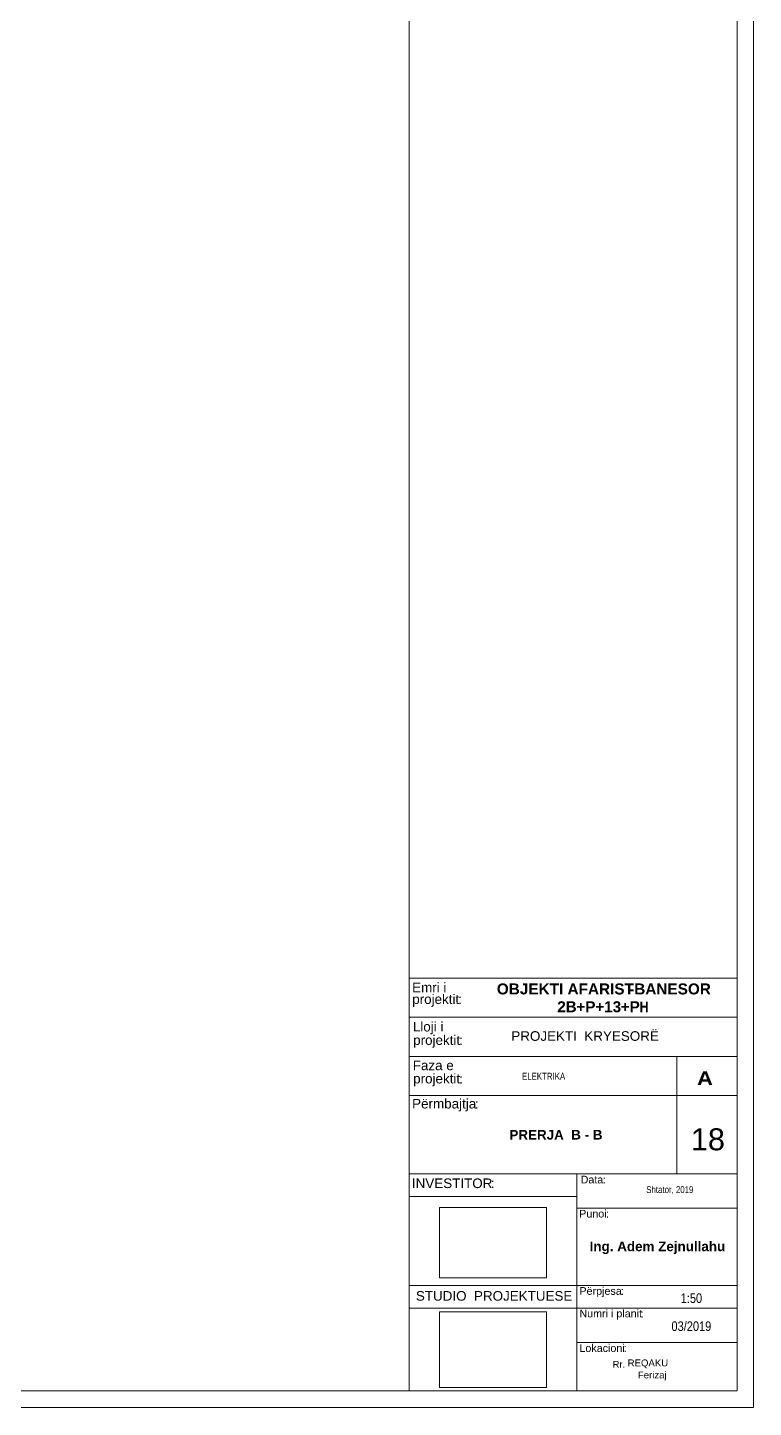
# Model space of a CAD drawing. Header units: millimetres. Extents: x -310 to 171125, y -3027 to 55843.
# Drawn here: x 155634 to 171125, y -3027 to 26408 of the extents above; entities that cross this region are included whole.
import ezdxf

# ---------------------------------------------------------------- set-up
doc = ezdxf.new("R2010")
doc.units = ezdxf.units.MM
doc.header["$MEASUREMENT"] = 0
doc.header["$XCLIPFRAME"] = 0
doc.layers.add('2D Drafting - General_Pen_No__1', color=7, linetype='Continuous', lineweight=13)
doc.layers.add('Drawing & Figure_Pen_No__1', color=7, linetype='Continuous', lineweight=13)
doc.layers.add('Drawing & Figure', color=7, linetype='Continuous')
doc.styles.add('GENERATED_STYLE_1', font='arial.ttf')
doc.styles.add('GENERATED_STYLE_2', font='arialbd.ttf')
doc.styles.add('GENERATED_STYLE_3', font='ARIALN.TTF')
doc.styles.add('GENERATED_STYLE_4', font='')
doc.styles.add('GENERATED_STYLE_5', font='ARIALNB.TTF')
doc.styles.get('GENERATED_STYLE_4').set_extended_font_data('Arial Black')
picture_1 = doc.add_image_def('image1.png', size_in_pixel=(766, 502))
picture_2 = doc.add_image_def('image2.bmp', size_in_pixel=(703, 497))

msp = doc.modelspace()

# ---------------------------------------------------------------- linework, layer by layer
at = {"layer": '2D Drafting - General_Pen_No__1', "color": 7, "linetype": 'Continuous', "lineweight": 13, "flags": 128}
for points in [[(87895.2, -3027.2), (171125.2, -3027.2), (171125.2, 55842.8), (87895.2, 55842.8)], [(170775.2, 55492.8), (89295.2, 55492.8), (89295.2, -2677.2), (170775.2, -2677.2)]]:
    msp.add_lwpolyline(points, close=True, dxfattribs=at)
at = {"layer": 'Drawing & Figure_Pen_No__1', "color": 7, "linetype": 'Continuous', "lineweight": 13}
for points in [[(163775.2, 7793.9), (163775.2, 55492.8)], [(163775.2, 6960.7), (163775.2, 7793.9)], [(170775.2, 7793.9), (170775.2, 6960.7)], [(163775.2, 6127.5), (163775.2, 6960.7)], [(170775.2, 6960.7), (170775.2, 6127.5)], [(163775.2, 6127.5), (170775.2, 6127.5)], [(163775.2, 5294.3), (163775.2, 6127.5)], [(170775.2, 6127.5), (163775.2, 6127.5)], [(170775.2, 6127.5), (170775.2, 5294.3)], [(163775.2, 5294.3), (170775.2, 5294.3)], [(163775.2, 4458.9), (163775.2, 5294.3)], [(170775.2, 5294.3), (163775.2, 5294.3)], [(170775.2, 5294.3), (170775.2, 4458.9)], [(170775.2, 4458.9), (163775.2, 4458.9)], [(163775.2, 4458.9), (170775.2, 4458.9)], [(163775.2, 3623.5), (163775.2, 4458.9)], [(170784, 4458.9), (163779.9, 4458.9)], [(169493.3, 4458.9), (169493.3, 1952.7)], [(169493.3, 4458.9), (170775.2, 4458.9)], [(169493.3, 3623.5), (169493.3, 4458.9)], [(169493.3, 4458.9), (169493.3, 1952.7)], [(170775.2, 4458.9), (170775.2, 3623.5)], [(170775.2, 4458.9), (170775.2, 3623.5)], [(163775.2, 3623.5), (169493.3, 3623.5)], [(163775.2, 1952.7), (163775.2, 3623.5)], [(170775.2, 3623.5), (163775.2, 3623.5)], [(170784, 3623.5), (163779.9, 3623.5)], [(170784, 3623.5), (163779.9, 3623.5)], [(170775.2, 3623.5), (169493.3, 3623.5)], [(169493.3, 3623.5), (169493.3, 1952.7)], [(169493.3, 3623.5), (170775.2, 3623.5)], [(169493.3, 1952.7), (169493.3, 3623.5)], [(170775.2, 3623.5), (170775.2, 1952.7)], [(163775.2, 1952.7), (167354.5, 1952.7)], [(163775.2, 1469.1), (163775.2, 1952.7)], [(163775.2, 1952.7), (167354.5, 1952.7)], [(163775.2, 1469.1), (163775.2, 1952.7)], [(169493.3, 1952.7), (163775.2, 1952.7)], [(163779.9, 1952.7), (170775.2, 1952.7)], [(170775.2, 1952.7), (163779.9, 1952.7)], [(163779.9, 1952.7), (170784, 1952.7)], [(167354.5, 1952.7), (167354.5, 1469.1)], [(167354.5, 1952.7), (167354.5, 1469.1)], [(167354.5, 1952.7), (170775.2, 1952.7)], [(167354.5, 1225), (167354.5, 1952.7)], [(170775.2, 1952.7), (169493.3, 1952.7)], [(170775.2, 1952.7), (170775.2, 1225)], [(163775.2, 1469.1), (167354.5, 1469.1)], [(163775.2, -426), (163775.2, 1469.1)], [(167354.5, 1469.1), (163775.2, 1469.1)], [(167354.5, 1469.1), (163775.2, 1469.1)], [(167349.8, 1225), (170779.3, 1225)], [(167354.5, 1469.1), (167354.5, -426)], [(170775.2, 1225), (167354.5, 1225)], [(167354.5, 1225), (170775.2, 1225)], [(167354.5, -426), (167354.5, 1225)], [(170775.2, 1225), (170775.2, -426)], [(167354.5, -426), (163775.2, -426)], [(163775.2, -426), (167354.5, -426)], [(163775.2, -909.7), (163775.2, -426)], [(163775.2, -426), (167354.5, -426)], [(163775.2, -909.7), (163775.2, -426)], [(167354.5, -426), (170775.2, -426)], [(167354.5, -909.7), (167354.5, -426)], [(167354.5, -426), (167354.5, -909.7)], [(167354.5, -426), (167354.5, -909.7)], [(170775.2, -426), (167354.5, -426)], [(170775.2, -426), (170775.2, -909.7)], [(163775.2, -909.7), (167354.5, -909.7)], [(163775.2, -2677.2), (163775.2, -909.7)], [(167354.5, -909.7), (163775.2, -909.7)], [(167354.5, -909.7), (163775.2, -909.7)], [(164422.6, -989.9), (164422.6, -2604.9)], [(166707.1, -989.9), (164422.6, -989.9)], [(166707.1, -2604.9), (166707.1, -989.9)], [(167349.8, -909.7), (170779.3, -909.7)], [(167354.5, -909.7), (167354.5, -2677.2)], [(167354.5, -909.7), (170779.3, -909.7)], [(167354.5, -1641.7), (167354.5, -909.7)], [(170775.2, -909.7), (167354.5, -909.7)], [(170779.3, -909.7), (170779.3, -1641.7)], [(167354.5, -1641.7), (170775.2, -1641.7)], [(167354.5, -2677.2), (167354.5, -1641.7)], [(170779.3, -1641.7), (167354.5, -1641.7)], [(170775.2, -1641.7), (170775.2, -2677.2)], [(164422.6, -2604.9), (166707.1, -2604.9)], [(167354.5, -2677.2), (163775.2, -2677.2)], [(170775.2, -2677.2), (167354.5, -2677.2)]]:
    msp.add_lwpolyline(points, dxfattribs=at)

# ---------------------------------------------------------------- texts
at = {"layer": 'Drawing & Figure_Pen_No__1', "color": 7, "linetype": 'Continuous', "lineweight": 13, "attachment_point": 7}
for s, insert, char_height, style in [('\\A1;{\\pql;\\fArial|b0|i0|c0|p34;Emri i}', (163841.2, 5829.3), 204.867, 'GENERATED_STYLE_1'), ('\\A1;{\\pql;\\fArial|b1|i0|c0|p34;OBJEKTI AFARIST}', (165649.2, 5779.9), 234.134, 'GENERATED_STYLE_2'), ('\\A1;{\\pql;\\fArial|b1|i0|c0|p34;-}', (168474.9, 5783.9), 234.134, 'GENERATED_STYLE_2'), ('\\A1;{\\pql;\\fArial|b1|i0|c0|p34;BANESOR}', (168582, 5779.9), 234.134, 'GENERATED_STYLE_2'), ('\\A1;{\\pql;\\fArial|b0|i0|c0|p34;projektit}', (163843.5, 5517.4), 204.867, 'GENERATED_STYLE_1'), ('\\A1;{\\pql;\\fArial|b0|i0|c0|p34;:}', (164824.9, 5576.4), 204.867, 'GENERATED_STYLE_1'), ('\\A1;{\\pql;\\fArial|b1|i0|c0|p34;2}', (166939, 5402.7), 234.134, 'GENERATED_STYLE_2'), ('\\A1;{\\pql;\\fArial|b1|i0|c0|p34;B}', (167116.8, 5402.7), 234.134, 'GENERATED_STYLE_2'), ('\\A1;{\\pql;\\fArial|b1|i0|c0|p34;+}', (167347.8, 5402.7), 234.134, 'GENERATED_STYLE_2'), ('\\A1;{\\pql;\\fArial|b1|i0|c0|p34;P}', (167536.4, 5402.7), 234.134, 'GENERATED_STYLE_2'), ('\\A1;{\\pql;\\fArial|b1|i0|c0|p34;+}', (167750.3, 5402.7), 234.134, 'GENERATED_STYLE_2'), ('\\A1;{\\pql;\\fArial|b1|i0|c0|p34;1\\fArial|b1|i0|c0|p34;3}', (167938.8, 5398.9), 234.134, 'GENERATED_STYLE_2'), ('\\A1;{\\pql;\\fArial|b1|i0|c0|p34;+}', (168294, 5402.7), 234.134, 'GENERATED_STYLE_2'), ('\\A1;{\\pql;\\fArial|b1|i0|c0|p34;P}', (168482.5, 5402.7), 234.134, 'GENERATED_STYLE_2'), ('\\A1;{\\pql;\\fArial Narrow|b1|i0|c0|p34;H}', (168696.4, 5402.7), 227.445, 'GENERATED_STYLE_5'), ('\\A1;{\\pql;\\fArial|b0|i0|c0|p34;Lloji i}', (163856.7, 4930.5), 204.867, 'GENERATED_STYLE_1'), ('\\A1;{\\pql;\\fArial|b0|i0|c0|p34;PROJEKTI  KRYESORË}', (165958.1, 4790), 204.867, 'GENERATED_STYLE_1'), ('\\A1;{\\pql;\\fArial|b0|i0|c0|p34;projektit}', (163863.3, 4644.7), 204.867, 'GENERATED_STYLE_1'), ('\\A1;{\\pql;\\fArial|b0|i0|c0|p34;:}', (164844.7, 4703.7), 204.867, 'GENERATED_STYLE_1'), ('\\A1;{\\pql;\\fArial|b0|i0|c0|p34;Faza e}', (163854.4, 4164), 204.867, 'GENERATED_STYLE_1'), ('\\A1;{\\pql;\\fArial Black|b0|i0|c0|p34;A}', (169922.2, 3849.3), 292.667, 'GENERATED_STYLE_4'), ('\\A1;{\\pql;\\fArial|b0|i0|c0|p34;projektit}', (163863.3, 3822.5), 204.867, 'GENERATED_STYLE_1'), ('\\A1;{\\pql;\\fArial|b0|i0|c0|p34;:}', (164844.7, 3881.5), 204.867, 'GENERATED_STYLE_1'), ('\\A1;ELEKTRIKA', (166185.7, 3964.2), 146.333, 'GENERATED_STYLE_3'), ('\\A1;{\\pql;\\fArial|b0|i0|c0|p34;Përmbajtja}', (163841.2, 3288.3), 204.867, 'GENERATED_STYLE_1'), ('\\A1;{\\pql;\\fArial|b0|i0|c0|p34;:}', (165180.5, 3347.3), 204.867, 'GENERATED_STYLE_1'), ('\\A1;{\\pql;\\fArial|b1|i0|c0|p34;PRERJA  \\fArial|b1|i0|c0|p34;B - B}', (165917.1, 2683.2), 204.867, 'GENERATED_STYLE_2'), ('\\A1;{\\pql;\\fArial|b0|i0|c0|p34;1\\fArial|b0|i0|c0|p34;8}', (169790, 2451.1), 468.267, 'GENERATED_STYLE_1'), ('\\A1;{\\pql;\\fArial|b0|i0|c0|p34;INVESTITOR}', (163836.8, 1648.8), 204.867, 'GENERATED_STYLE_1'), ('\\A1;{\\pql;\\fArial|b0|i0|c0|p34;:}', (165522.7, 1652.2), 204.867, 'GENERATED_STYLE_1'), ('\\A1;{\\pql;\\fArial|b0|i0|c0|p34;Data}', (167437.9, 1748.7), 163.893, 'GENERATED_STYLE_1'), ('\\A1;{\\pql;\\fArial|b0|i0|c0|p34;:}', (167911.4, 1751.3), 163.893, 'GENERATED_STYLE_1'), ('\\A1;Shtator, 2019', (168838.1, 1518.1), 146.333, 'GENERATED_STYLE_3'), ('\\A1;{\\pql;\\fArial|b0|i0|c0|p34;Punoi}', (167407.1, 1021.1), 163.893, 'GENERATED_STYLE_1'), ('\\A1;{\\pql;\\fArial|b0|i0|c0|p34;:}', (167979.5, 1023.6), 163.893, 'GENERATED_STYLE_1'), ('\\A1;Ing. Adem Zejnullahu', (167630, 242.6), 204.867, 'GENERATED_STYLE_2'), ('\\A1;{\\pql;\\fArial|b0|i0|c0|p34;STUDIO  PROJEKTUESE}', (163921.5, -753.7), 204.867, 'GENERATED_STYLE_1'), ('\\A1;{\\pql;\\fArial|b0|i0|c0|p34;Përpjesa}', (167411.6, -674.7), 163.893, 'GENERATED_STYLE_1'), ('\\A1;{\\pql;\\fArial|b0|i0|c0|p34;:}', (168295.6, -627.5), 163.893, 'GENERATED_STYLE_1'), ('\\A1;{\\pql;\\fArial Narrow|b0|i0|c0|p34;1}', (169572.6, -798.5), 204.867, 'GENERATED_STYLE_3'), ('\\A1;{\\pql;\\fArial Narrow|b0|i0|c0|p34;:}', (169703.7, -798.5), 204.867, 'GENERATED_STYLE_3'), ('\\A1;{\\pql;\\fArial Narrow|b0|i0|c0|p34;5\\fArial Narrow|b0|i0|c0|p34;0}', (169769.2, -801.9), 204.867, 'GENERATED_STYLE_3'), ('\\A1;{\\pql;\\fArial|b0|i0|c0|p34;Numri i planit}', (167411.6, -1155.7), 163.893, 'GENERATED_STYLE_1'), ('\\A1;{\\pql;\\fArial|b0|i0|c0|p34;:}', (168719.8, -1111.1), 163.893, 'GENERATED_STYLE_1'), ('\\A1;{\\pql;\\fArial Narrow|b0|i0|c0|p34;0\\fArial Narrow|b0|i0|c0|p34;3}', (169376, -1400.3), 204.867, 'GENERATED_STYLE_3'), ('\\A1;{\\pql;\\fArial Narrow|b0|i0|c0|p34;/}', (169638.3, -1400.1), 204.867, 'GENERATED_STYLE_3'), ('\\A1;{\\pql;\\fArial Narrow|b0|i0|c0|p34;2019}', (169703.7, -1400.1), 204.867, 'GENERATED_STYLE_3'), ('\\A1;{\\pql;\\fArial|b0|i0|c0|p34;Lokacioni}', (167411.6, -1845.7), 163.893, 'GENERATED_STYLE_1'), ('\\A1;{\\pql;\\fArial|b0|i0|c0|p34;:}', (168357.2, -1843.1), 163.893, 'GENERATED_STYLE_1'), ('\\A1;{\\pql;\\fArial|b0|i0|c0|p34;Rr}', (168118, -2180.5), 146.333, 'GENERATED_STYLE_1'), ('\\A1;{\\pql;\\fArial|b0|i0|c0|p34;REQAKU}', (168441.8, -2191.6), 146.333, 'GENERATED_STYLE_1'), ('\\A1;{\\pql;\\fArial|b0|i0|c0|p34;.}', (168329.5, -2180.5), 146.333, 'GENERATED_STYLE_1'), ('\\A1;{\\pql;\\fArial|b0|i0|c0|p34;Ferizaj}', (168659.2, -2452.7), 146.333, 'GENERATED_STYLE_1')]:
    msp.add_mtext(s, dxfattribs=dict(at, insert=insert, char_height=char_height, style=style))

# ---------------------------------------------------------------- pictures from other files: only their frames are drawn
at = {"layer": 'Drawing & Figure', "linetype": 'Continuous', "lineweight": 0}
image = msp.add_image(picture_1, insert=(164422.6, -260.4), size_in_units=(2284.6, 1497.2), dxfattribs=at)
image.set_boundary_path([(-0.5, -0.5), (765.5, 501.5)])
image = msp.add_image(picture_2, insert=(164422.6, -2604.9), size_in_units=(2284.4, 1615), dxfattribs=at)
image.set_boundary_path([(-0.5, -0.5), (702.5, 496.5)])

doc.saveas('drawing.dxf')
